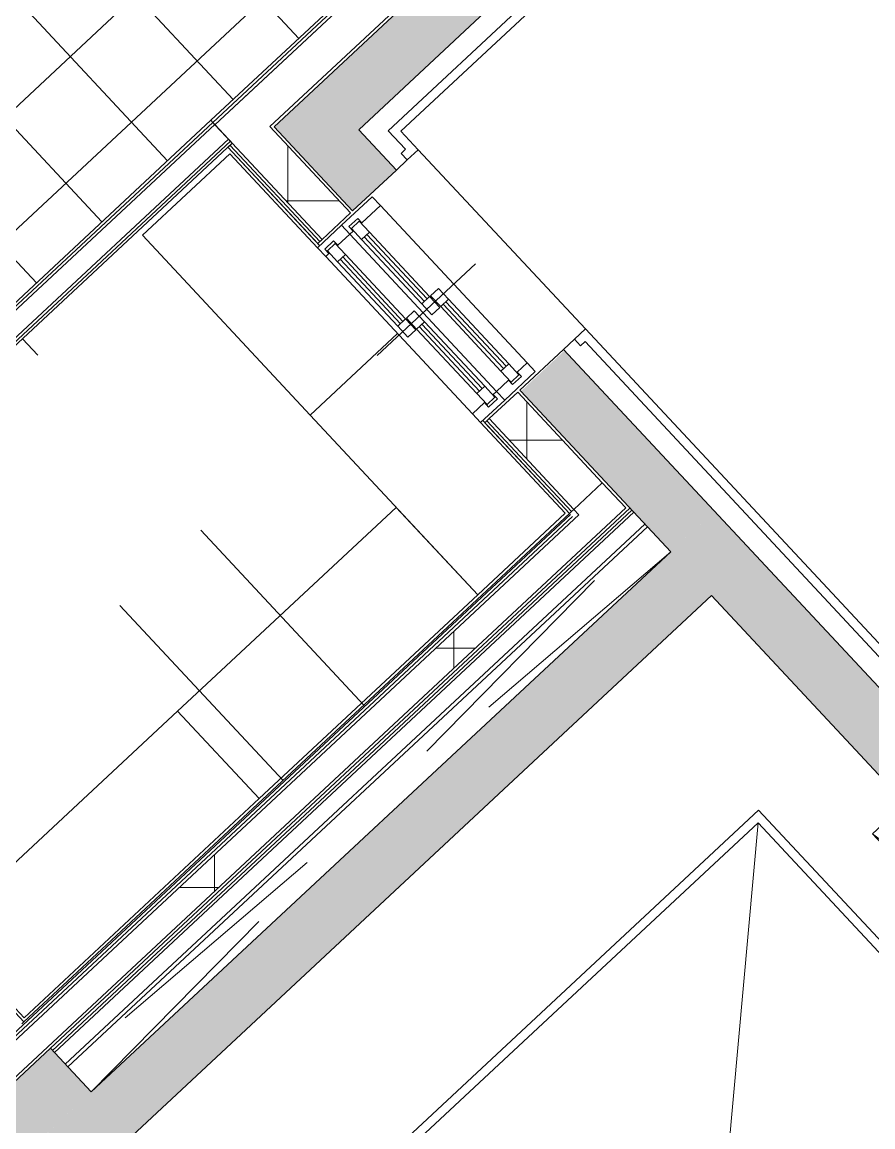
# Model space of a CAD drawing. Header units: millimetres. Extents: x -71377 to 516042, y -145869 to 441446.
# Drawn here: x 167726 to 170572, y 138349 to 142046 of the extents above; entities that cross this region are included whole.
import ezdxf

# ---------------------------------------------------------------- set-up
doc = ezdxf.new("R2010")
doc.units = ezdxf.units.MM
doc.header["$LTSCALE"] = 1000
doc.linetypes.add('_점선_S_', pattern=[1.6, 0.8, -0.8])
doc.linetypes.add('_점선_XS_', pattern=[1.15, 0.6, -0.55])
for name, color, linetype, lineweight in [('_ A-furn _', 6, 'Continuous', 5), ('A-ele-8', 8, 'Continuous', 5), ('A-fnsh', 5, 'Continuous', 5), ('A-fnsh-4', 4, 'Continuous', 5), ('A-furn', 6, 'Continuous', 5), ('A-furn-hdln', 8, '_점선_XS_', 5), ('A-glas', 5, 'Continuous', 5), ('A-hat', 251, 'Continuous', 5), ('A-insu', 251, 'Continuous', 5), ('A-wind', 4, 'Continuous', 5), ('A-wind-hdln', 8, 'Continuous', 5), ('A_cwall', 2, 'Continuous', 5), ('A_fnsh-4', 4, 'Continuous', 5), ('AA_발코니선', 4, '_점선_S_', 5), ('AA_오픈', 8, '_점선_S_', 5), ('elev', 4, 'Continuous', 5)]:
    doc.layers.add(name, color=color, linetype=linetype, lineweight=lineweight)

# ---------------------------------------------------------------- blocks, each defined once
blk = doc.blocks.new('3D_수납가구 - 실선_ 대각선X-2428849-지반층 배치도')
at = {"layer": '_ A-furn _'}
for p, q in [((0, 1075), (400, 1075)), ((0, 0), (0, 1075)), ((400, 1075), (400, 0)), ((400, 0), (0, 0))]:
    blk.add_line(p, q, dxfattribs=at)
blk = doc.blocks.new('3D_수납가구 - 실선_ 대각선X-2428850-지반층 배치도')
at = {"layer": '_ A-furn _'}
for p, q in [((0, 1000), (400, 1000)), ((0, 0), (0, 1000)), ((400, 1000), (400, 0)), ((400, 0), (0, 0))]:
    blk.add_line(p, q, dxfattribs=at)
blk = doc.blocks.new('3D_수납가구 - 실선_ 대각선X-2428851-지반층 배치도')
at = {"layer": '_ A-furn _'}
for p, q in [((400, 0), (0, 0)), ((400, -822.5), (400, 0)), ((0, -392.5), (0, -822.5)), ((0, -822.5), (400, -822.5))]:
    blk.add_line(p, q, dxfattribs=at)
blk = doc.blocks.new('3D_수납가구 - 실선_ 대각선X-V20-지반층 배치도')
at = {"layer": '_ A-furn _'}
for p, q in [((0, 0), (0, -415)), ((400, 0), (0, 0)), ((400, -822.5), (400, 0)), ((0, -822.5), (400, -822.5))]:
    blk.add_line(p, q, dxfattribs=at)
blk = doc.blocks.new('미서기창__이중창_ - _A_PW_8X6-2367792-지반층 배치도')
at = {"layer": 'A-glas'}
for p, q in [((25, 171), (320, 171)), ((25, 159), (320, 159)), ((-320, 131), (-25, 131)), ((-320, 119), (-25, 119)), ((25, 61), (320, 61)), ((25, 49), (320, 49)), ((-320, 21), (-25, 21)), ((-320, 9), (-25, 9))]:
    blk.add_line(p, q, dxfattribs=at)
at = {"layer": 'A-wind'}
for p, q in [((-400, 90), (-400, 230)), ((-400, 230), (-360, 230)), ((-360, 230), (-360, 145)), ((360, 230), (400, 230)), ((360, 185), (360, 230)), ((400, 230), (400, 90)), ((380, 185), (360, 185)), ((380, 145), (380, 185)), ((-25, 183), (25, 183)), ((-25, 147), (-25, 183)), ((25, 183), (25, 147)), ((320, 183), (370, 183)), ((320, 147), (320, 183)), ((370, 183), (370, 147)), ((-360, 145), (-380, 145)), ((-380, 145), (-380, 105)), ((-370, 143), (-320, 143)), ((-370, 107), (-370, 143)), ((-320, 143), (-320, 107)), ((25, 147), (-25, 147)), ((-25, 143), (25, 143)), ((-25, 107), (-25, 143)), ((25, 143), (25, 107)), ((370, 147), (320, 147)), ((360, 90), (360, 145)), ((360, 145), (380, 145)), ((-360, 90), (-400, 90)), ((-400, 90), (-400, -20)), ((-380, 105), (-360, 105)), ((-320, 107), (-370, 107)), ((-360, 105), (-360, 90)), ((-360, 35), (-360, 90)), ((25, 107), (-25, 107)), ((400, 90), (360, 90)), ((360, 75), (360, 90)), ((380, 75), (360, 75)), ((380, 35), (380, 75)), ((400, 90), (400, -20)), ((-25, 73), (25, 73)), ((-25, 37), (-25, 73)), ((25, 37), (-25, 37)), ((25, 73), (25, 37)), ((320, 73), (370, 73)), ((320, 37), (320, 73)), ((370, 37), (320, 37)), ((370, 73), (370, 37)), ((-380, -5), (-380, 35)), ((-380, 35), (-360, 35)), ((-370, 33), (-320, 33)), ((-370, -3), (-370, 33)), ((-320, 33), (-320, -3)), ((-25, 33), (25, 33)), ((-25, -3), (-25, 33)), ((25, 33), (25, -3)), ((360, -20), (360, 35)), ((360, 35), (380, 35)), ((-400, -20), (-360, -20)), ((-360, -5), (-380, -5)), ((-320, -3), (-370, -3)), ((-360, -20), (-360, -5)), ((25, -3), (-25, -3)), ((400, -20), (360, -20))]:
    blk.add_line(p, q, dxfattribs=at)
at = {"layer": 'A-wind-hdln'}
for p, q in [((0, 330), (0, -120)), ((-360, 230), (360, 230)), ((25, 183), (320, 183)), ((-320, 143), (-25, 143)), ((25, 147), (320, 147)), ((360, 90), (-360, 90)), ((-320, 107), (-25, 107)), ((25, 73), (320, 73)), ((25, 37), (320, 37)), ((-320, 33), (-25, 33)), ((360, -20), (-360, -20)), ((-320, -3), (-25, -3))]:
    blk.add_line(p, q, dxfattribs=at)
blk = doc.blocks.new('대장2_84A_1층_rvt-2-지반층 배치도')
at = {"layer": 'A-hat'}
h = blk.add_hatch(dxfattribs=at)
h.set_pattern_fill('FP_68', color=256, style=0, pattern_type=2)
h.set_pattern_definition([(223, (-95307.4, -125242.84), (204.6, -219.406), []), (313, (-95307.4, -125242.84), (219.406, 204.6), [])])
h.paths.add_polyline_path([(-95453.4, -126383.9), (-94111.3, -125132.5), (-95350.8, -123806.6), (-95875.3, -124296.5), (-95466.5, -124734.9), (-96106.5, -125331.7), (-95728, -125737.6), (-95903.5, -125901.3), (-95460.3, -126376.5)])
h = blk.add_hatch(dxfattribs=at)
h.set_pattern_fill('FP_13', color=256, style=0, pattern_type=2)
h.set_pattern_definition([(0, (-96985.9, -23353.2), (0, 800), []), (90, (-96985.9, -23353.2), (-800, 5e-14), [])])
h.paths.add_polyline_path([(-93383.7, -126887.8), (-93288.7, -126799.2), (-93571.7, -126495.6), (-93666.8, -126584.3), (-93512.7, -126749.5)])
h.paths.add_polyline_path([(-94226, -125984.6), (-94130.9, -125895.9), (-94489, -125512), (-94584, -125600.6), (-94241.1, -125968.4)])
at = {"layer": 'A-ele-8'}
for p, q in [((-94240.6, -125998.2), (-94226, -125984.6)), ((-93666.8, -126584.3), (-93681.4, -126597.9))]:
    blk.add_line(p, q, dxfattribs=at)
at = {"layer": 'A-fnsh'}
for p, q in [((-94597.7, -125586), (-94111.3, -125132.5)), ((-94233.8, -126005.6), (-94540.7, -125676.4)), ((-93398.4, -126901.5), (-93688.2, -126590.6)), ((-95223.1, -128603), (-93398.4, -126901.5))]:
    blk.add_line(p, q, dxfattribs=at)
at = {"layer": 'A-fnsh-4'}
for p, q in [((-94591.2, -125593), (-94104.9, -125139.4)), ((-95446.9, -126390.9), (-94591.2, -125593)), ((-95388.2, -126453.8), (-94532.6, -125655.9)), ((-94233.7, -125991.8), (-94533.8, -125670)), ((-93391.4, -126895), (-93674.4, -126591.5))]:
    blk.add_line(p, q, dxfattribs=at)
at = {"layer": 'A-insu'}
for p, q in [((-94083.1, -125133.5), (-94489, -125512)), ((-94400.3, -125607.1), (-93899.3, -125139.9)), ((-94489, -125512), (-94584, -125600.6)), ((-94539, -125648.9), (-94584.7, -125599.9)), ((-94584, -125600.6), (-94526.1, -125662.8)), ((-94130.9, -125895.9), (-94400.3, -125607.1)), ((-94226, -125984.6), (-94130.9, -125895.9)), ((-93571.7, -126495.6), (-93666.8, -126584.3)), ((-93288.7, -126799.2), (-93571.7, -126495.6)), ((-93383.7, -126887.8), (-93288.7, -126799.2))]:
    blk.add_line(p, q, dxfattribs=at)
at = {"layer": 'A_fnsh-4'}
for p, q in [((-94111.3, -125132.5), (-94597.7, -125586)), ((-94584, -125600.6), (-94097.7, -125147.1)), ((-94597.7, -125586), (-95453.4, -126383.9)), ((-95440.4, -126397.8), (-94584.7, -125599.9)), ((-94591.2, -125593), (-94597.7, -125586)), ((-94597.7, -125586), (-94591.2, -125593)), ((-94584.7, -125599.9), (-94591.2, -125593)), ((-94591.2, -125593), (-94584, -125600.6)), ((-95394.7, -126446.8), (-94539, -125648.9)), ((-94532.6, -125655.9), (-94539, -125648.9)), ((-95381.8, -126460.7), (-94526.1, -125662.8)), ((-94533.8, -125670), (-94540.7, -125676.4)), ((-94540.7, -125676.4), (-94240.6, -125998.2)), ((-94526.1, -125662.8), (-94533.8, -125670)), ((-94526.1, -125662.8), (-94532.6, -125655.9)), ((-94526.1, -125662.8), (-94226, -125984.6)), ((-94226, -125984.6), (-94526.1, -125662.8)), ((-94233.7, -125991.8), (-94226, -125984.6)), ((-94240.6, -125998.2), (-94233.7, -125991.8)), ((-93674.4, -126591.5), (-93681.4, -126597.9)), ((-93681.4, -126597.9), (-93398.4, -126901.5)), ((-93666.8, -126584.3), (-93674.4, -126591.5)), ((-93666.8, -126584.3), (-93383.7, -126887.8)), ((-93383.7, -126887.8), (-93666.8, -126584.3)), ((-93398.4, -126901.5), (-93391.4, -126895)), ((-93391.4, -126895), (-93383.7, -126887.8)), ((-95223.1, -128603), (-95610.5, -128187.6)), ((-95230, -128609.5), (-95223.1, -128603))]:
    blk.add_line(p, q, dxfattribs=at)
at = {"layer": 'AA_발코니선'}
for p, q in [((-94085.8, -127542.5), (-95228.2, -126317.5)), ((-94356.4, -127794.9), (-95498.8, -126569.9))]:
    blk.add_line(p, q, dxfattribs=at)
at = {"layer": 'A-furn'}
for name, p, rotation in [('3D_수납가구 - 실선_ 대각선X-2428851-지반층 배치도', (-93973.4, -126299.4), 223.0000012484751), ('3D_수납가구 - 실선_ 대각선X-V20-지반층 배치도', (-93412.5, -126901), 223.0000012484751), ('3D_수납가구 - 실선_ 대각선X-2428850-지반층 배치도', (-93705, -127173.8), 133.0000012484756), ('3D_수납가구 - 실선_ 대각선X-2428849-지반층 배치도', (-94436.4, -127855.8), 133.0000012484756)]:
    blk.add_blockref(name, p, dxfattribs=dict(at, rotation=rotation))
at = {"layer": 'A-wind-hdln', "rotation": 313.0000012484762}
blk.add_blockref('미서기창__이중창_ - _A_PW_8X6-2367792-지반층 배치도', (-93953.7, -126291.3), dxfattribs=at)
blk = doc.blocks.new('EV_15인승 - EV_15인승_1060x2100-6900318-지반층 배치도')
at = {"layer": 'A-furn-hdln'}
for p, q in [((1050, 100), (1050, -100)), ((1350, 100), (1350, -100))]:
    blk.add_line(p, q, dxfattribs=at)
at = {"layer": 'elev'}
for p, q in [((1350, 100), (1050, -100)), ((1350, -100), (1050, 100)), ((-405, -65), (-405, -50)), ((-405, -50), (-375, -50)), ((-402, -65), (-405, -65)), ((-378, -53), (-402, -53)), ((-402, -53), (-402, -65)), ((-378, -97), (-378, -53)), ((-375, -50), (625, -50)), ((-375, -50), (-375, -100)), ((625, -50), (655, -50)), ((625, -50), (625, -100)), ((652, -53), (628, -53)), ((628, -53), (628, -97)), ((652, -65), (652, -53)), ((655, -65), (652, -65)), ((655, -50), (655, -65)), ((-405, -100), (-405, -85)), ((-405, -85), (-402, -85)), ((-375, -100), (-405, -100)), ((-402, -85), (-402, -97)), ((-402, -97), (-378, -97)), ((-375, -100), (625, -100)), ((655, -100), (625, -100)), ((628, -97), (652, -97)), ((652, -97), (652, -85)), ((652, -85), (655, -85)), ((655, -85), (655, -100)), ((665, -135), (-415, -135)), ((-415, -135), (-415, -175)), ((665, -175), (665, -135)), ((-415, -175), (665, -175)), ((1025, -198), (-775, -198)), ((-775, -198), (-775, -248)), ((665, -219), (-415, -219)), ((-415, -219), (-415, -259)), ((665, -259), (665, -219)), ((1025, -248), (1025, -198)), ((-775, -248), (-725, -248)), ((-725, -248), (-725, -1898)), ((975, -1898), (975, -248)), ((975, -248), (1025, -248)), ((-415, -259), (665, -259)), ((-325, -278), (-385, -278)), ((-385, -278), (-385, -398)), ((-325, -398), (-325, -278)), ((635, -278), (575, -278)), ((575, -278), (575, -398)), ((635, -398), (635, -278)), ((-695, -1868), (-695, -398)), ((-695, -398), (-325, -398)), ((945, -398), (-695, -1868)), ((-695, -398), (945, -1868)), ((575, -398), (945, -398)), ((945, -398), (945, -1868)), ((-1100, -720), (-950, -720)), ((-950, -1580), (-1100, -720)), ((-1100, -1580), (-950, -720)), ((-1100, -1580), (-1100, -720)), ((-950, -720), (-950, -1580)), ((-950, -1580), (-1100, -1580)), ((945, -1868), (-695, -1868)), ((-725, -1898), (975, -1898))]:
    blk.add_line(p, q, dxfattribs=at)

msp = doc.modelspace()

# ---------------------------------------------------------------- hatches: boundary and pattern name
at = {"layer": 'A-hat'}
for points in [[(169206.6, 142016.5), (169352.9, 142152.9), (168875.5, 142664.8), (168730.6, 142526.9), (169079.4, 142152.9)], [(168715.5, 141832), (168851.9, 141685.7), (169206.6, 142016.5), (169070.2, 142162.7)], [(168831.8, 141414), (168978.1, 141550.4), (168715.5, 141832), (168569.2, 141695.6), (168802.5, 141445.4)], [(169895.7, 140273.1), (170042, 140409.5), (169540.7, 140947), (169394.4, 140810.6), (169811, 140363.9)], [(168094, 138319.5), (170178.4, 140263.2), (170042, 140409.5), (167957.6, 138465.8)], [(171705.9, 138331.8), (171940.8, 138373.3), (170178.4, 140263.2), (170032.1, 140126.8), (171689.4, 138349.6)], [(165034.5, 135739.9), (167957.6, 138465.8), (167821.2, 138612.1), (164898.1, 135886.2), (164985.5, 135792.4)], [(169881.2, 136109.7), (170027.5, 136246.1), (167957.6, 138465.8), (167811.4, 138329.4), (169867.6, 136124.4)]]:
    msp.add_hatch(color=256, dxfattribs=at).paths.add_polyline_path(points)
h = msp.add_hatch(dxfattribs=at)
h.set_pattern_fill('FP_13', color=256, scale=1000, style=0, pattern_type=2)
h.set_pattern_definition([(0, (165969.5, 243949.9), (0, 800), []), (90, (165969.5, 243949.9), (-800, 5e-14), [])])
h.paths.add_polyline_path([(164891.2, 135893.5), (169650.1, 140331.2), (169588.7, 140397), (164829.9, 135959.3)])

# ---------------------------------------------------------------- linework, layer by layer
at = {"layer": 'A-ele-8'}
msp.add_line((169051.2, 141618.6), (169610.4, 141018.9), dxfattribs=at)
at = {"layer": 'A-fnsh-4'}
msp.add_line((169765.8, 140412.4), (167827.7, 138605.1), dxfattribs=at)
at = {"layer": 'A-insu'}
for p, q in [((168978.1, 141550.4), (169014.6, 141584.5)), ((169573.9, 140984.8), (169537.3, 140950.7)), ((169666.7, 140504), (169571.7, 140415.3)), ((169745.2, 140419.9), (169666.7, 140504)), ((169745.2, 140419.9), (164124.7, 135178.7)), ((169571.7, 140415.3), (169588.7, 140397)), ((169588.7, 140397), (164158.4, 135333.2))]:
    msp.add_line(p, q, dxfattribs=at)
at = {"layer": 'A_cwall'}
for p, q in [((169070.2, 142162.7), (168569.2, 141695.6)), ((168851.9, 141685.7), (169352.9, 142152.9)), ((168569.2, 141695.6), (168831.8, 141414)), ((168978.1, 141550.4), (168851.9, 141685.7)), ((168831.8, 141414), (168978.1, 141550.4)), ((169537.3, 140950.7), (169391, 140814.3)), ((171778.2, 138547.7), (169537.3, 140950.7)), ((169540.7, 140947), (169537.3, 140950.7)), ((169391, 140814.3), (169394.4, 140810.6)), ((169394.4, 140810.6), (169895.7, 140273.1)), ((169895.7, 140273.1), (167957.6, 138465.8)), ((168094, 138319.5), (170032.1, 140126.8)), ((170032.1, 140126.8), (171689.4, 138349.6)), ((167821.2, 138612.1), (164124.2, 135164.6)), ((167957.6, 138465.8), (167821.2, 138612.1))]:
    msp.add_line(p, q, dxfattribs=at)
at = {"layer": 'A_fnsh-4'}
for p, q in [((168950.8, 141682.2), (169451.8, 142149.4)), ((168993.2, 141680.8), (169494.2, 142147.9)), ((169008.8, 141620.1), (168950.8, 141682.2)), ((169051.2, 141618.6), (168993.2, 141680.8)), ((168994.2, 141606.4), (169008.8, 141620.1)), ((168994.2, 141606.4), (169014.6, 141584.5)), ((169014.6, 141584.5), (169051.2, 141618.6)), ((169610.4, 141018.9), (169573.9, 140984.8)), ((171814.3, 138655.6), (169610.4, 141018.9)), ((169573.9, 140984.8), (169594.3, 140962.9)), ((169609, 140976.5), (169594.3, 140962.9)), ((171803.4, 138623.2), (169609, 140976.5)), ((169759.3, 140419.4), (167821.2, 138612.1)), ((169772.3, 140405.5), (167834.2, 138598.2)), ((164159.4, 135361.4), (169560.5, 140398)), ((169566.9, 140391.1), (164165.9, 135354.5)), ((169808.8, 140366.3), (167870.7, 138559)), ((167879.2, 138549.9), (169817.3, 140357.2))]:
    msp.add_line(p, q, dxfattribs=at)
at = {"layer": 'AA_오픈'}
for p, q in [((167957.6, 138465.8), (169817.3, 140357.2)), ((169895.7, 140273.1), (167879.2, 138549.9))]:
    msp.add_line(p, q, dxfattribs=at)

# ---------------------------------------------------------------- block references
msp.add_blockref('대장2_84A_1층_rvt-2-지반층 배치도', (262955.4, 267303.1))
at = {"layer": 'elev', "rotation": 223.000001248477}
msp.add_blockref('EV_15인승 - EV_15인승_1060x2100-6900318-지반층 배치도', (170953.1, 137526.3), dxfattribs=at)

doc.saveas('drawing.dxf')
